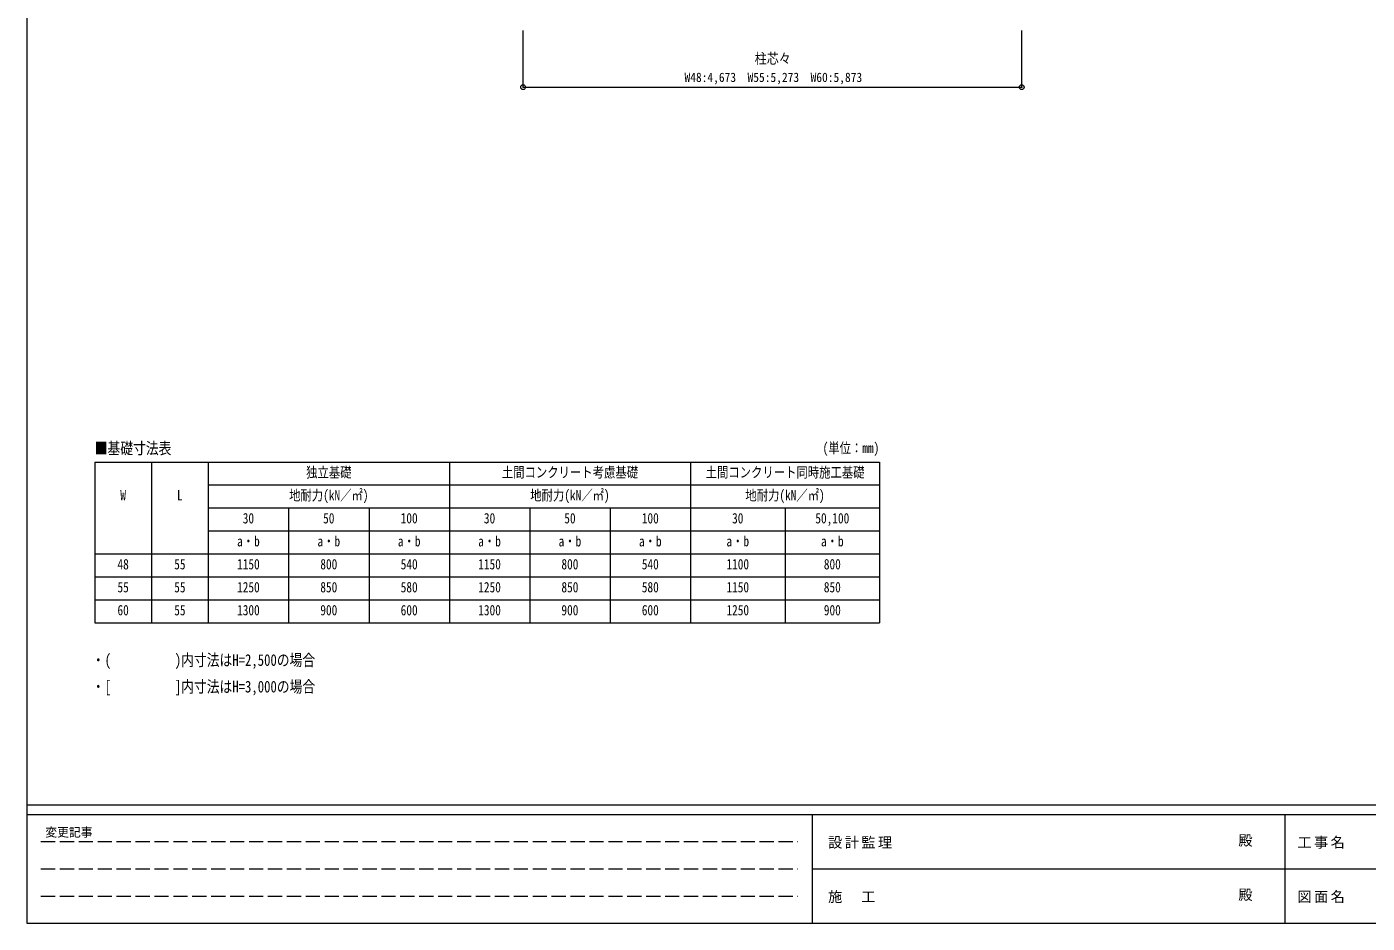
# Model space of a CAD drawing. Units: millimetres, scale not verified. Extents: x -14053 to 14053, y -9700 to 9700.
# Drawn here: x -14053 to 122, y -9700 to -220 of the extents above; entities that cross this region are included whole.
import ezdxf
from ezdxf.enums import TextEntityAlignment as Align

# ---------------------------------------------------------------- set-up
doc = ezdxf.new("R2010")
doc.units = ezdxf.units.MM
doc.header["$LTSCALE"] = 50
doc.header["$PDMODE"] = 32
doc.header["$PDSIZE"] = 50
doc.linetypes.add('DASHED3', pattern=[4, 3, -1])
for name, color, linetype, lineweight in [('0-8_外構', 6, 'Continuous', 9), ('0-D_記号', 7, 'Continuous', 9), ('F-0_ﾚｲﾔ240', 7, 'Continuous', 9)]:
    doc.layers.add(name, color=color, linetype=linetype, lineweight=lineweight)
doc.styles.add('ＭＳ ゴシック', font='')
doc.styles.get('ＭＳ ゴシック').set_extended_font_data('MS Gothic')

msp = doc.modelspace()

# ---------------------------------------------------------------- linework, layer by layer
at = {"layer": '0-8_外構'}
for p, q in [((-8804.71, -858.82), (-8804.71, -257.94)), ((-3531.71, -858.82), (-3531.71, -257.94)), ((-8804.71, -858.82), (-3531.71, -858.82))]:
    msp.add_line(p, q, dxfattribs=at)
for p in [(-8804.71, -858.82), (-3531.71, -858.82)]:
    msp.add_point(p, dxfattribs=at)
at = {"layer": '0-D_記号'}
for p, q in [((-13334.63, -4822.8), (-5034.63, -4822.8)), ((-13334.63, -4822.8), (-13334.63, -6523.8)), ((-12734.63, -4822.8), (-12734.63, -6523.8)), ((-12134.63, -4822.8), (-12134.63, -6523.8)), ((-12134.63, -4822.8), (-12134.63, -6523.8)), ((-9584.63, -4822.8), (-9584.63, -6523.8)), ((-7034.63, -4822.8), (-7034.63, -6523.8)), ((-5034.63, -4822.8), (-5034.63, -6523.8)), ((-12134.63, -5065.8), (-5034.63, -5065.8)), ((-12134.63, -5308.8), (-5034.63, -5308.8)), ((-11284.63, -5308.8), (-11284.63, -6523.8)), ((-10434.63, -5308.8), (-10434.63, -6523.8)), ((-8734.63, -5308.8), (-8734.63, -6523.8)), ((-7884.63, -5308.8), (-7884.63, -6523.8)), ((-6034.63, -5308.8), (-6034.63, -6523.8)), ((-12134.63, -5551.8), (-5034.63, -5551.8)), ((-13334.63, -5794.8), (-5034.63, -5794.8)), ((-13334.63, -6037.8), (-12134.63, -6037.8)), ((-12134.63, -6037.8), (-5034.63, -6037.8)), ((-13334.63, -6280.8), (-5034.63, -6280.8)), ((-13334.63, -6523.8), (-12134.63, -6523.8)), ((-12134.63, -6523.8), (-5034.63, -6523.8))]:
    msp.add_line(p, q, dxfattribs=at)
at = {"layer": 'F-0_ﾚｲﾔ240', "color": 5, "lineweight": 5}
for p, q in [((-14053.43, 9700), (-14053.43, -9700)), ((-14053.43, -8450), (13346.57, -8450)), ((-14053.43, -8550), (8901.98, -8550)), ((-5748.03, -8550), (-5748.03, -9700)), ((-748.03, -8550), (-748.03, -9700)), ((-5748.03, -9125), (4501.97, -9125)), ((-14053.43, -9700), (13346.57, -9700))]:
    msp.add_line(p, q, dxfattribs=at)
at = {"layer": 'F-0_ﾚｲﾔ240', "color": 4, "linetype": 'DASHED3'}
for p, q in [((-13903.43, -8837.5), (-5898.03, -8837.5)), ((-13903.43, -9125), (-5898.03, -9125)), ((-13903.43, -9412.5), (-5898.03, -9412.5))]:
    msp.add_line(p, q, dxfattribs=at)

# ---------------------------------------------------------------- texts
at = {"layer": '0-8_外構', "color": 7, "style": 'ＭＳ ゴシック'}
for s, height, width, p in [('柱芯々', 110, 0.85, (-6355.71, -643.82)), ('W48:4,673\u3000W55:5,273\u3000W60:5,873', 98.97, 0.9, (-7098.21, -833.82))]:
    msp.add_text(s, height=height, dxfattribs=dict(at, width=width)).set_placement(p, align=Align.BOTTOM_LEFT)
at = {"layer": '0-D_記号', "style": 'ＭＳ ゴシック', "width": 0.8}
for s, height, p in [('■基礎寸法表', 123.7, (-13334.63, -4776.79)), ('(単位：mm)', 110, (-5637.68, -4762.13)), ('独立基礎', 110, (-11099.63, -5019.3)), ('土間コンクリート考慮基礎', 110, (-9029.63, -5019.3)), ('土間コンクリート同時施工基礎', 110, (-6874.63, -5019.3)), ('地耐力(kN／㎡)', 110, (-11279.63, -5262.3)), ('地耐力(kN／㎡)', 110, (-8729.63, -5262.3)), ('地耐力(kN／㎡)', 110, (-6454.63, -5262.3)), ('W', 110, (-13064.63, -5262.3)), ('L', 110, (-12464.63, -5262.3)), ('30', 110, (-11769.63, -5505.3)), ('50', 110, (-10919.63, -5505.3)), ('100', 110, (-10099.63, -5505.3)), ('30', 110, (-9219.63, -5505.3)), ('50', 110, (-8369.63, -5505.3)), ('100', 110, (-7549.63, -5505.3)), ('30', 110, (-6594.63, -5505.3)), ('50,100', 110, (-5714.63, -5505.3)), ('a・b', 110, (-11829.63, -5748.3)), ('a・b', 110, (-10979.63, -5748.3)), ('a・b', 110, (-10129.63, -5748.3)), ('a・b', 110, (-9279.63, -5748.3)), ('a・b', 110, (-8429.63, -5748.3)), ('a・b', 110, (-7579.63, -5748.3)), ('a・b', 110, (-6654.63, -5748.3)), ('a・b', 110, (-5654.63, -5748.3)), ('48', 110, (-13094.63, -5991.3)), ('55', 110, (-12494.63, -5991.3)), ('1150', 110, (-11829.63, -5991.3)), ('800', 110, (-10949.63, -5991.3)), ('540', 110, (-10099.63, -5991.3)), ('1150', 110, (-9279.63, -5991.3)), ('800', 110, (-8399.63, -5991.3)), ('540', 110, (-7549.63, -5991.3)), ('1100', 110, (-6654.63, -5991.3)), ('800', 110, (-5624.63, -5991.3)), ('55', 110, (-13094.63, -6234.3)), ('55', 110, (-12494.63, -6234.3)), ('1250', 110, (-11829.63, -6234.3)), ('850', 110, (-10949.63, -6234.3)), ('580', 110, (-10099.63, -6234.3)), ('1250', 110, (-9279.63, -6234.3)), ('850', 110, (-8399.63, -6234.3)), ('580', 110, (-7549.63, -6234.3)), ('1150', 110, (-6654.63, -6234.3)), ('850', 110, (-5624.63, -6234.3)), ('60', 110, (-13094.63, -6477.3)), ('55', 110, (-12494.63, -6477.3)), ('1300', 110, (-11829.63, -6477.3)), ('900', 110, (-10949.63, -6477.3)), ('600', 110, (-10099.63, -6477.3)), ('1300', 110, (-9279.63, -6477.3)), ('900', 110, (-8399.63, -6477.3)), ('600', 110, (-7549.63, -6477.3)), ('1250', 110, (-6654.63, -6477.3)), ('900', 110, (-5624.63, -6477.3)), ('・(\u3000\u3000\u3000\u3000\u3000)内寸法はH=2,500の場合', 123.7, (-13365.13, -7015.96)), ('・[\u3000\u3000\u3000\u3000\u3000]内寸法はH=3,000の場合', 123.7, (-13365.13, -7297.21))]:
    msp.add_text(s, height=height, dxfattribs=at).set_placement(p, align=Align.BOTTOM_LEFT)
at = {"layer": 'F-0_ﾚｲﾔ240', "style": 'ＭＳ ゴシック'}
for s, height, p in [('変更記事', 91.64, (-13858.06, -8812.5)), ('殿', 110, (-1240.88, -8912.5)), ('殿', 110, (-1240.88, -9487.5))]:
    msp.add_text(s, height=height, dxfattribs=at).set_placement(p, align=Align.BOTTOM_LEFT)
at = {"layer": 'F-0_ﾚｲﾔ240', "char_height": 110, "attachment_point": 7, "style": 'ＭＳ ゴシック'}
for s, insert in [('\\T1.17;設計監理', (-5579.15, -8912.5)), ('\\T1.17;工事名', (-616.19, -8912.5)), ('\\T1.17;施\u3000工', (-5579.15, -9487.5)), ('\\T1.17;図面名', (-616.19, -9487.5))]:
    msp.add_mtext(s, dxfattribs=dict(at, insert=insert))

doc.saveas('drawing.dxf')
